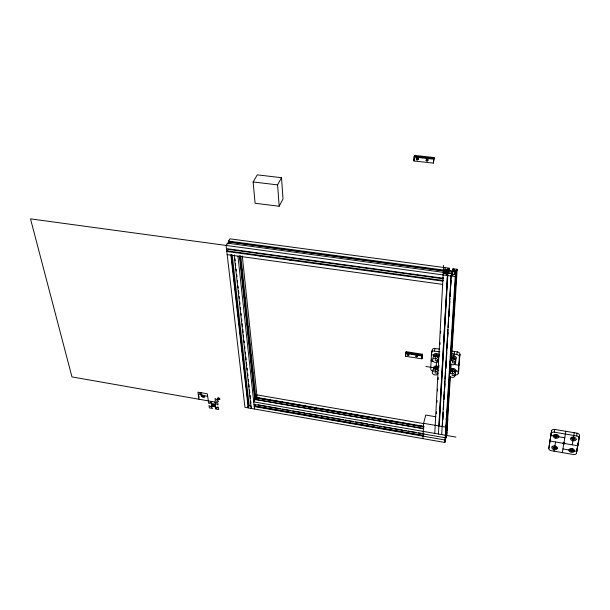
<?xml version="1.0" encoding="UTF-8"?>
<svg xmlns="http://www.w3.org/2000/svg" width="610" height="610" viewBox="0 0 610 610"><rect width="100%" height="100%" fill="white"/><g stroke="black" fill="none" stroke-linecap="round" stroke-linejoin="round"><path stroke-width="0.91" d="M405.574 356.27L405.863 352.71L422.173 355.249L421.861 358.817L405.574 356.27L405.863 354.013M406.138 353.114L406.168 351.695L422.463 354.227L422.067 358.085M433.596 162.351L433.336 163.106L413.9 160.979L414.007 157.044L414.259 156.366L433.786 158.592M413.9 160.979L414.243 158.234M433.336 163.106L433.733 158.478L431.903 158.455M414.259 156.366L414.609 155.42L434.068 157.525L433.573 162.42M422.943 438.636L423.592 423.325L425.765 415.059L435.875 416.782M439.696 349.179L435.067 348.47A2.814 2.043 15.5 0 0 432.2 350.11L431.499 352.679L430.744 368.951A2.783 1.982 15.6 0 0 432.673 371.208M432.17 350.796L431.4 354.738L435.105 355.317A1.411 1.022 15.4 0 0 435.265 355.859M435.288 368.692A1.395 0.999 15.5 0 1 434.922 367.914L434.983 367.662A1.395 0.999 15.5 0 1 437.172 367.464A1.395 0.999 15.5 0 1 436.935 369.111M434.785 433.405L443.645 265.304M436.348 413.717L436.447 411.819M436.951 402.333L437.05 400.434M437.553 390.957L437.66 389.058M438.163 379.572L438.262 377.674M438.819 367.243L438.918 365.344M439.421 355.866L439.52 353.968M440.024 344.482L440.13 342.584M440.633 333.098L440.733 331.207M443.813 273.288L443.859 272.403L443.134 274.919M444.347 273.005L445.208 267.676M444.347 273.059L444.698 270.177L444.454 271.038M445.452 273.15L445.857 269.445L446.962 269.589L448.159 270.649L447.549 272.807L445.681 273.562L444.72 273.425L444.972 272.556L227.408 243.138L226.104 245.433L244.953 407.335L444.881 442.494L446.848 434.145L447.824 418.818L445.834 427.153L423.592 423.325M445.651 273.234L445.857 269.445M446.604 273.364L446.817 269.574M446.756 273.379L446.962 269.589M438.415 434.038L447.488 274.805L446.04 274.614L446.23 273.936L447.923 273.257L451.507 273.745L452.841 274.927L452.681 275.514L451.232 275.316L451.042 275.994L441.686 434.61M439.017 425.742L447.488 274.805M439.413 424.125L447.923 273.257M449.044 270.787L449.341 268.225L229.879 238.815L228.582 241.087L228.681 241.941L444.652 271.053M449.227 270.123L449.341 268.225M442.303 426.306L442.532 422.509M442.7 419.657L443.15 412.063M443.317 409.211L443.767 401.616M443.874 399.718L444.385 391.17M444.492 389.271L445.003 380.724M445.109 378.825L445.62 370.278M445.727 368.379L446.238 359.831M446.345 357.933L447.412 339.892M447.526 337.993L448.03 329.446M448.144 327.547L448.647 319M448.762 317.101L449.265 308.553M449.379 306.655L449.883 298.107M449.997 296.208L450.5 287.661M450.615 285.762L451.232 275.316M442.845 419.924L443.188 414.228M443.462 409.478L443.745 404.735M444.088 399.039L444.362 394.289M444.705 388.593L444.987 383.85M445.269 379.107L445.605 373.411M445.887 368.661L446.223 362.965M446.505 358.222L446.84 352.527M447.122 347.784L447.458 342.088M447.74 337.338L448.022 332.595M448.358 326.899L448.64 322.149M448.975 316.46L449.257 311.71M449.539 306.967L449.875 301.271M450.157 296.521L450.5 290.825M450.782 286.082L451.118 280.387M451.4 275.644L451.507 273.745M448.685 271.892L448.754 272.373A1.525 0.93 3 0 0 450.332 273.021L450.721 272.983A1.525 0.93 3 0 0 451.705 272.052L451.613 271.816A1.525 0.93 3 0 0 450.043 271.16L449.654 271.206A1.525 0.93 3 0 0 448.685 271.892L447.839 271.778M452.65 274.218L453.055 268.728L457.195 269.284L451.469 359.374M452.879 271.572L453.055 268.728M454.442 274.424L454.679 270.627L455.639 270.756L455.525 272.655M446.192 419.649L446.307 417.751M455.228 274.477L455.639 270.756M444.881 442.494L455.22 276.559L455.906 274.035L454.786 273.882L454.549 274.759L453.428 274.607L452.224 273.539L452.818 271.374L454.679 270.627M445.369 439.444L445.498 439.863M455.906 274.035L445.658 434.778L446.375 432.475M446.062 434.16C446.596 433.84 445.231 439.749 446.093 433.649M446.055 437.507L446.352 435.349L445.636 437.66M449.928 376.164L446.642 430.698M450.111 373.32L450.706 363.827M450.889 360.983L456.516 271.778L457.195 269.284M446.672 434.899L446.833 432.406L446.284 434.709L446.421 432.559L446.97 430.157L450.386 376.439M450.691 371.696L451.171 364.109M453.337 369.485L453.405 368.478M454.625 359.793L455.052 358.078A1.418 1.022 14.5 0 0 454.076 356.919L453.718 356.827A1.418 1.022 14.5 0 0 452.284 357.917M455.327 374.891A2.806 1.998 14.4 0 0 458.224 373.32L459.368 356.995L460.001 354.395A2.837 2.059 14.2 0 0 457.347 351.894L451.758 351.032M458.224 373.32L460.001 354.395M579.218 438.308L579.5 435.54A2.852 1.914 9 0 0 577.029 433.184L554.642 429.409A2.821 1.899 10 0 0 551.562 430.828L548.855 448.388A2.791 1.853 10.4 0 0 551.31 450.691L573.37 454.511A2.821 1.86 9.4 0 0 576.48 453.169L579.218 438.308A2.859 1.914 9.1 0 0 576.74 435.952L554.292 432.154A2.829 1.906 10 0 0 551.204 433.565L548.855 448.388M576.48 453.169L576.671 451.316M577.106 448.556L576.824 451.331L562.938 448.937M578.128 443.02L577.838 445.788L564.776 443.554A0.9 0.602 9.7 0 1 563.35 443.836A0.9 0.602 9.7 0 1 563.533 442.807A0.9 0.602 9.7 0 1 564.776 443.554M576.74 435.952L577.029 433.184M573.347 437.896L572.249 444.835M574.216 432.711L573.469 437.995A1.426 0.953 9.2 0 0 571.921 438.613A1.426 0.953 9.2 0 0 572.897 439.818A1.426 0.953 9.2 0 0 574.62 439.406L574.712 439.177A1.426 0.953 9.2 0 0 573.827 438.087L573.469 437.995M571.898 438.697L572.043 437.378M563.998 442.158L562.313 452.597M565.805 431.293L563.991 442.807M408.608 353.22L405.894 352.801L406.168 351.695M433.756 158.653L433.832 158.203M418.574 354.776L422.196 355.34L422.257 354.959M554.703 446.749L554.055 451.164M556.114 435.281L555.718 438.178M554.292 432.154L554.642 429.409M551.562 430.828L550.906 435.441L564.845 437.805M550.38 438.285L550.022 441.022L563 443.249M556.023 436.31L556.16 435.479M554.757 446.886L555.558 441.975M254.606 406.763L255.171 404.323M255.056 406.115L255.338 404.415M227.705 250.718L227.942 249.315L443.447 278.785M228.902 243.893L229.215 241.88L444.659 270.931M229.223 243.413L229.467 242.017M571.555 451.263L571.7 450.447M571.867 449.532L572.035 448.609M576.763 450.393L579.5 435.54M435.105 355.317L435.166 355.058A1.411 1.022 15.4 0 1 436.546 354.501L436.905 354.593A1.411 1.022 15.4 0 1 437.873 355.607A1.411 1.022 15.4 0 1 437.141 356.53M445.33 435.243L445.956 432.612M446.512 430.256L447.13 427.648M458.995 368.692L458.369 371.307L454.656 370.712A1.403 0.999 14.5 0 0 452.803 369.477A1.403 0.999 14.5 0 0 452.254 371.055M455.411 373.518L454.862 375.783L452.086 375.341L452.772 371.055L454.694 371.963A2.821 2.005 14.6 0 1 454.976 374.471M459.421 362.607L458.796 365.215L454.153 364.49M454.236 372.435L454.595 370.971A1.403 0.999 14.5 0 1 454.206 371.368M459.368 356.995A2.844 2.059 14.3 0 0 456.707 354.486L457.347 351.894M452.917 371.208L453.344 369.477M455.815 360.876L455.266 363.125L452.452 362.691L453.146 358.367L455.091 359.282A2.852 2.051 14.5 0 1 455.373 361.844M454.549 351.459L453.077 359.404M408.517 354.837C409.745 356.827 406.008 354.479 409.02 354.791M437.217 370.064L437.667 368.348M438.3 370.598A2.798 1.99 15.5 0 0 437.637 369.584L435.715 368.684L435.021 372.939L437.782 373.381M435.891 368.837L436.623 361.738L438.476 362.027M438.59 358.52L437.995 360.754L435.204 360.319L435.914 356.026L437.85 356.934A2.829 2.036 15.5 0 1 438.46 359.038M417.377 355.737C417.217 358.535 414.464 355.622 417.27 355.981M437.423 357.452L437.881 355.744L439.261 355.958A2.821 2.036 15.4 0 0 437.309 353.647L436.6 353.472A2.821 2.036 15.4 0 0 433.84 354.578L433.725 355.096A2.821 2.036 15.4 0 0 434.465 356.675M436.089 356.202L436.546 354.501M431.583 359.153L431.117 360.876L432.947 361.158M431.499 352.679A2.821 2.043 15.6 0 1 434.366 351.04L435.067 348.47M421.861 358.817L422.082 358.017M443.157 277.527L442.967 278.198L226.47 248.621M422.463 354.227L422.234 355.028L405.932 352.488M421.914 357.399L422.41 355.645M415.814 356.446L416.081 355.538M407.671 355.173L407.945 354.265M455.045 358.131L454.984 358.337A1.418 1.022 14.5 0 1 454.831 358.566M433.42 161.131L433.984 159.5M434.068 157.525L433.809 158.272L414.335 156.168M427.984 159.66L427.671 160.354M418.269 158.6L417.941 159.301M416.142 158.371L416.721 158.432L416.424 159.439M414.503 159.355L414.198 159.919M251.488 407.777L251.198 408.433L234.225 255.598L234.575 254.98M279.166 206.256L283.01 198.982L281.523 177.693L257.283 174.849L253.142 181.963L255.079 203.267L279.166 206.256L277.596 184.876L281.523 177.693M228.681 241.941L229.131 241.148M247.683 406.412L249.2 405.764L251.328 406.138M417.026 158.691A0.785 0.671 18.3 0 1 417.919 159.645A0.785 0.671 18.3 0 1 416.599 159.767A0.785 0.671 18.3 0 1 417.026 158.691L417.232 158.699M426.756 159.751A0.793 0.671 17.2 0 1 427.648 160.704A0.793 0.671 17.2 0 1 426.321 160.826A0.793 0.671 17.2 0 1 426.756 159.751L426.962 159.751M415.219 156.648L417.995 156.953M420.778 157.25L422.631 157.456M426.344 157.853L428.197 158.051M414.007 157.044L433.496 159.157M253.142 181.963L277.596 184.876M449.151 268.896L447.717 268.697L447.549 269.277L448.868 270.451L452.445 270.931L454.13 270.253L454.313 269.589L452.872 269.391M228.582 241.087L445.613 270.306M455.403 271.625L456.516 271.778M455.22 276.559L30.5 218.868L71.965 376.911L217.709 402.539L218.044 404.971L216.314 403.843L215.2 404.56L215.498 406.641L216.741 407.686L217.602 407.838L217.488 406.992L218.35 407.152L218.685 409.562L215.475 408.99L215.376 408.342L216.497 408.54L216.42 407.983L215.048 406.839L212.272 406.344L211.281 406.984L212.585 408.479L209.375 407.907L209.024 405.497L210.747 406.618L211.853 405.909L211.548 403.828L210.305 402.783L209.436 402.63L209.565 403.477L208.696 403.324L207.293 393.793L197.915 392.161L199.02 399.253M227.583 251.412L229.467 251.671M258.64 255.681L260.523 255.933M289.697 259.944L291.58 260.203M320.761 264.206L322.637 264.465M351.817 268.469L353.701 268.728M227.172 254.622L442.639 284.382M434.366 351.04L439.94 351.901M452.033 353.769L456.707 354.486M410.423 353.503L412.23 353.792M414.045 354.075L416.76 354.494M405.642 353.434L421.967 355.981M450.508 370.056L451.888 370.278M425.91 366.488L434.922 367.914M423.698 423.614L256.848 394.876L255.773 397.278L424.072 426.375M555.984 448.037L557.365 448.274M258.16 398.002L260.035 398.33M261.911 398.65L263.779 398.978M265.655 399.298L270.344 400.114M272.22 400.434L274.096 400.762M275.972 401.083L277.847 401.411M279.723 401.731L284.412 402.547M286.288 402.867L288.164 403.195M290.04 403.515L291.915 403.843M293.791 404.163L295.667 404.491M297.543 404.819L302.232 405.627M304.108 405.947L305.984 406.275M307.859 406.603L309.735 406.923M311.611 407.251L316.3 408.059M318.176 408.387L320.052 408.708M321.927 409.036L323.803 409.356M325.679 409.684L334.12 411.14M335.996 411.468L337.864 411.788M339.739 412.116L348.18 413.572M350.056 413.9L351.932 414.22M353.808 414.548L362.248 416.005M364.124 416.333L366 416.653M367.876 416.981L372.565 417.789M374.441 418.117L376.317 418.437M378.192 418.765L380.068 419.085M381.944 419.413L383.82 419.741M388.509 420.549L390.385 420.87M392.261 421.197L394.136 421.525M402.577 422.982L404.453 423.309M406.329 423.63L408.204 423.958M416.638 425.414L418.513 425.742M420.389 426.062L422.265 426.39M258.167 398.094L270.352 400.198M272.228 400.526L284.42 402.638M286.296 402.958L316.3 408.151M318.176 408.471L372.565 417.88M374.441 418.208L386.633 420.313M388.509 420.641L400.694 422.745M402.57 423.073L404.445 423.393M406.321 423.721L411.01 424.529M412.886 424.857L414.762 425.178M416.638 425.505L418.513 425.833M420.389 426.154L422.265 426.482M423.935 427.03L255.849 397.941L256.223 397.11L256.009 399.466L423.866 428.571M423.47 428.708L254.805 399.451L253.722 401.876L455.922 437.088M257.984 404.811L266.425 406.291M268.301 406.618L280.501 408.746M282.377 409.074L290.817 410.553M292.693 410.881L304.886 413.008M306.761 413.336L318.954 415.463M320.829 415.791L329.278 417.27M331.154 417.598L343.346 419.726M345.222 420.054L353.663 421.525M355.538 421.853L367.731 423.988M369.607 424.316L378.055 425.788M379.931 426.115L381.807 426.443M383.682 426.771L392.123 428.243M393.999 428.571L402.44 430.05M404.316 430.378L406.191 430.706M408.067 431.034L416.508 432.505M418.384 432.833L424.019 433.817M198.296 394.617L199.157 394.769L199.028 393.915L199.889 394.068L201.148 395.12L207.652 396.256M253.989 404.346L445.17 437.751L445.727 435.426L445.147 440.161L445.201 439.299L445.033 440.001L254.225 406.557L254.515 405.909L423.698 435.532M204.96 396.858L201.315 396.218L201.148 395.12M254.858 406.199L267.05 408.334M268.934 408.662L291.443 412.604M293.318 412.932L301.767 414.411M303.643 414.739L326.152 418.689M328.027 419.017L350.544 422.959M352.42 423.287L374.937 427.229M376.812 427.557L399.321 431.499M401.197 431.827L423.714 435.776M198.639 396.82L199.5 396.965M211.7 404.91L213.523 405.238M571.395 449.296L571.753 449.387A1.411 0.93 9.4 0 0 572.775 449.288M416.668 356.11L417.118 356.667M218.426 397.979L218.647 398.452A1.258 0.816 25.5 0 0 219.722 399.07M201.14 392.726L201.247 393.381L200.118 393.191L200.21 393.755L201.59 394.922L202.924 395.15L203.138 396.538M211.563 401.464L211.662 402.112L210.541 401.914L210.618 402.478L211.998 403.629L214.773 404.125L215.78 403.477L215.688 402.821L214.56 402.623L214.468 401.975M227.408 243.138L227.507 243.992M232.235 254.98L249.2 405.764M234.987 258.747L235.201 260.638M235.513 263.467L235.719 265.35M236.139 269.124L236.344 271.015M236.764 274.782L236.97 276.673M237.389 280.447L237.603 282.331M238.014 286.105L238.228 287.989M238.54 290.817L238.853 293.646M239.166 296.483L239.372 298.366M239.791 302.141L240.004 304.024M240.416 307.798L240.63 309.682M241.049 313.456L241.255 315.347M241.674 319.114L241.88 321.005M242.193 323.834L242.506 326.663M242.818 329.491L243.131 332.32M243.443 335.149L243.657 337.04M244.076 340.807L244.282 342.698M244.702 346.472L244.907 348.356M245.327 352.13L245.533 354.013M245.845 356.842L246.158 359.679M246.478 362.508L246.791 365.337M247.103 368.165L247.309 370.049M247.729 373.823L247.935 375.707M248.354 379.481L248.56 381.372M248.872 384.201L249.193 387.03M249.505 389.859L249.818 392.688M250.131 395.516L250.443 398.345M250.756 401.174L250.962 403.065M254.5 400.961L254.561 401.532M237.953 256.116L254.492 409.013M240.759 255.491L256.032 399.695M241.102 263.04L241.301 264.923M241.705 268.69L241.903 270.573M242.307 274.34L242.506 276.223M242.91 279.998L243.108 281.881M244.709 296.956L244.907 298.839M247.812 326.159L248.011 328.043M248.415 331.81L248.613 333.7M249.017 337.467L249.215 339.351M249.612 343.117L249.818 345.001M250.214 348.767L250.413 350.659M250.817 354.425L251.015 356.309M251.419 360.075L251.617 361.959M252.616 371.383L252.814 373.267M254.523 389.287L254.721 391.17M255.117 394.937L255.323 396.82M239.867 256.299L255.148 399.542M239.425 255.681L254.873 400.114M242.307 256.063L257.023 396.523M426.146 160.499L426.443 159.645A0.785 0.671 17.2 0 0 427.945 159.85M418.102 158.92A1.373 1.167 18.3 0 1 416.592 158.203M427.801 159.972A1.38 1.174 17.2 0 1 426.771 159.744M418.14 158.951A0.785 0.663 18.3 0 1 416.76 158.242M416.79 159.469A1.38 1.167 18.3 0 1 416.302 158.981M427.854 160.674A1.38 1.174 17.2 0 1 427.518 160.758M427.168 160.758A1.38 1.174 17.2 0 1 426.817 160.682M449.928 373.175A2.821 2.005 14.6 0 1 452.772 371.055M432.94 370.796A2.798 1.99 15.5 0 1 435.715 368.684M438.163 359.488A2.829 2.036 15.5 0 1 437.698 359.847M433.352 358.741A2.829 2.036 15.5 0 1 433.451 356.682A2.829 2.036 15.5 0 1 435.914 356.026M449.959 363.339A2.852 2.051 14.5 0 0 454.061 364.589A2.852 2.051 14.5 0 0 454.534 361.539L452.589 360.617A2.852 2.051 14.5 0 0 449.776 361.73M450.653 359.023A2.852 2.051 14.5 0 1 453.146 358.367M434.289 369.248A2.791 1.99 15.5 0 1 433.558 367.7L433.672 367.189A2.791 1.99 15.5 0 1 436.043 366.076A2.791 1.99 15.5 0 1 438.727 367.502M454.541 372.458A2.814 2.005 14.5 0 0 455.914 371.444L456.044 370.933A2.814 2.005 14.5 0 0 452.338 368.463A2.814 2.005 14.5 0 0 451.232 371.612M458.85 370.705A2.798 1.998 14.4 0 1 458.407 371.65M454.93 359.862A2.844 2.051 14.4 0 0 456.318 358.817L456.448 358.299A2.844 2.051 14.4 0 0 454.503 355.981L453.787 355.798A2.844 2.051 14.4 0 0 450.988 356.911M451.583 359.008A2.844 2.051 14.4 0 1 451.171 358.52M438.842 356.926A2.821 2.036 15.4 0 1 437.789 357.521M549.236 446.131A2.783 1.853 10.3 0 1 549.213 445.643M574.391 437.789A1.418 0.953 9.2 0 1 572.668 437.652M556.831 435.273A1.411 0.945 9.9 0 1 555.763 435.189M553.239 447.511L553.232 447.565A1.395 0.93 10.2 0 0 554.109 448.625L554.459 448.716A1.395 0.93 10.2 0 0 555.969 448.114A1.395 0.93 10.2 0 0 554.993 446.939A1.395 0.93 10.2 0 0 553.316 447.336L553.239 447.511M443.005 280.455L442.807 281.134L226.806 251.472L227.156 250.847L443.005 280.455M553.415 435.365L553.239 435.837A2.829 1.899 10 0 0 555.481 438.132A2.829 1.899 10 0 0 558.714 437.095A2.829 1.899 10 0 0 557.044 434.617L556.328 434.434A2.829 1.899 10 0 0 553.415 435.365M554.719 435.837L554.635 436.074A1.411 0.945 10 0 0 555.756 437.217A1.411 0.945 10 0 0 557.372 436.707A1.411 0.945 10 0 0 556.534 435.464L556.175 435.372A1.411 0.945 10 0 0 554.719 435.837M552.019 446.863L551.852 447.328A2.798 1.86 10.2 0 0 553.605 449.448L554.307 449.631A2.798 1.86 10.2 0 0 557.326 448.434A2.798 1.86 10.2 0 0 555.382 446.07A2.798 1.86 10.2 0 0 552.019 446.863M576.114 439.413L575.932 439.879A2.852 1.906 9.2 0 1 572.485 440.695A2.852 1.906 9.2 0 1 570.541 438.293A2.852 1.906 9.2 0 1 573.644 437.057L574.361 437.24A2.852 1.906 9.2 0 1 576.114 439.413M573.087 450.691L573.004 450.92A1.411 0.93 9.5 0 1 571.539 451.37L571.181 451.27A1.411 0.93 9.5 0 1 570.365 450.05A1.411 0.93 9.5 0 1 571.989 449.555A1.411 0.93 9.5 0 1 573.087 450.691M574.483 450.927L574.3 451.385A2.821 1.868 9.5 0 1 571.372 452.284L570.663 452.094A2.821 1.868 9.5 0 1 569.023 449.654A2.821 1.868 9.5 0 1 572.279 448.655A2.821 1.868 9.5 0 1 574.483 450.927M248.529 407.259L248.239 407.915L230.885 255.14L231.228 254.515L248.529 407.259M217.907 398.871L216.786 399.596L215.048 398.46L215.391 400.907L218.632 401.479L217.32 399.969L218.334 399.314L219.791 399.573L219.6 398.185L217.762 397.857L217.907 398.871M202.703 395.623L202.436 395.669A1.25 0.808 26.1 0 0 202.489 397.087A1.25 0.808 26.1 0 0 204.281 397.034A1.25 0.808 26.1 0 0 203 395.646L202.703 395.623M213.103 404.331L212.829 404.369A1.243 0.801 25.6 0 0 212.356 405.032L212.577 405.497A1.243 0.801 25.6 0 0 213.95 406.138L214.217 406.1A1.243 0.801 25.6 0 0 214.621 405.208L214.476 404.979A1.243 0.801 25.6 0 0 213.103 404.331M436.028 358.444L435.311 358.261A2.837 2.036 15.5 0 0 432.49 360.426A2.837 2.036 15.5 0 0 436.508 362.317A2.837 2.036 15.5 0 0 437.256 359.168L436.028 358.444M452.933 373.495L452.216 373.312A2.829 2.005 14.6 0 0 449.372 375.432A2.829 2.005 14.6 0 0 453.36 377.308A2.829 2.005 14.6 0 0 454.145 374.22L452.933 373.495M435.837 371.101L435.121 370.926A2.806 1.998 15.5 0 0 432.337 373.038A2.806 1.998 15.5 0 0 436.318 374.906A2.806 1.998 15.5 0 0 437.05 371.825L435.837 371.101"/></g></svg>
